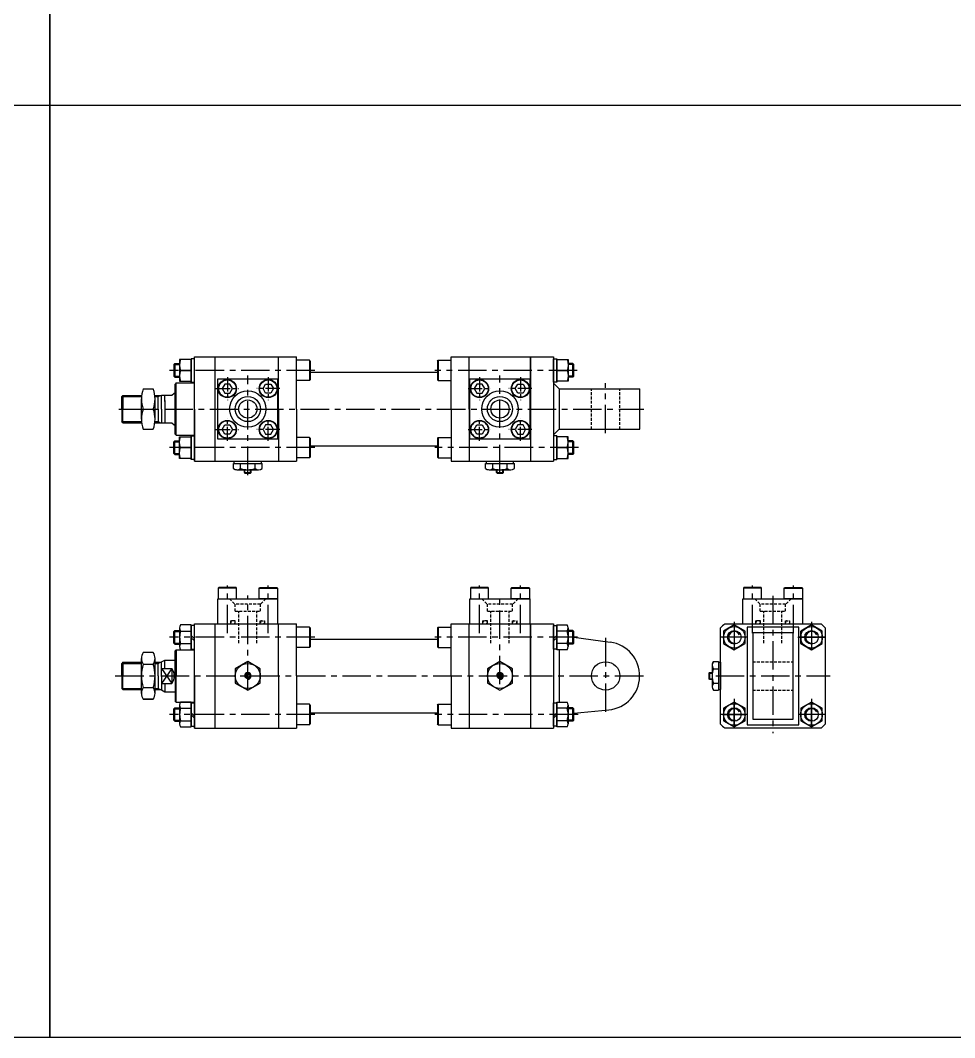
# Model space of a CAD drawing. Extents: x -819 to 10005, y 0 to 4179.
# Drawn here: x 945 to 1768, y 2387 to 3283 of the extents above; entities that cross this region are included whole.
import ezdxf

# ---------------------------------------------------------------- set-up
doc = ezdxf.new("R2010")
doc.units = 0
doc.header["$LTSCALE"] = 10
doc.header["$MEASUREMENT"] = 0
for name, pattern in [('CENTER', [2, 1.25, -0.25, 0.25, -0.25]), ('CENTERX2', [4, 2.5, -0.5, 0.5, -0.5]), ('HIDDEN', [0.375, 0.25, -0.125])]:
    doc.linetypes.add(name, pattern=pattern)
doc.layers.get('0').update_dxf_attribs({"linetype": 'CONTINUOUS'})
doc.layers.get('DEFPOINTS').update_dxf_attribs({"linetype": 'CONTINUOUS'})
for name, color, linetype in [('BOM-UDEF', 3, 'CONTINUOUS'), ('CEN', 1, 'CENTERX2'), ('CENTER', 1, 'CENTER'), ('DIM', 2, 'CONTINUOUS'), ('ML', 7, 'CONTINUOUS')]:
    doc.layers.add(name, color=color, linetype=linetype)

msp = doc.modelspace()

# ---------------------------------------------------------------- linework, layer by layer
for p, q in [((971, 2387.17), (971, 4179.17)), ((971, 4029.17), (971, 2387.17)), ((5627.93, 3208.17), (0, 3208.17)), ((1142.36, 2884.92), (1142.86, 2884.42)), ((1142.36, 2884.92), (1148.36, 2884.92)), ((1142.86, 2884.42), (1147.86, 2884.42)), ((1148.36, 2884.92), (1147.86, 2884.42)), ((1364.36, 2884.92), (1364.86, 2884.42)), ((1364.36, 2884.92), (1370.36, 2884.92)), ((1364.86, 2884.42), (1369.86, 2884.42)), ((1370.36, 2884.92), (1369.86, 2884.42)), ((1551.76, 2708.78), (1551.26, 2708.28)), ((1551.26, 2708.28), (1551.26, 2703.28)), ((1551.76, 2708.78), (1551.76, 2702.78)), ((1551.76, 2702.78), (1551.26, 2703.28)), ((5627.93, 2387.17), (0, 2387.17))]:
    msp.add_line(p, q)
at = {"color": 7, "linetype": 'Continuous'}
for p, q in [((1133.36, 2894.82), (1157.36, 2894.82)), ((1133.36, 2892.82), (1133.36, 2894.82)), ((1157.36, 2892.82), (1157.36, 2894.82)), ((1355.36, 2894.82), (1379.36, 2894.82)), ((1355.36, 2892.82), (1355.36, 2894.82)), ((1379.36, 2892.82), (1379.36, 2894.82)), ((1132.65, 2888.4), (1132.65, 2892.82)), ((1132.65, 2892.82), (1145.36, 2892.82)), ((1135.83, 2887.42), (1154.88, 2887.42)), ((1139.01, 2888.4), (1139.01, 2892.82)), ((1142.86, 2884.42), (1142.86, 2887.42)), ((1145.36, 2892.82), (1158.06, 2892.82)), ((1147.86, 2884.42), (1147.86, 2887.42)), ((1151.71, 2888.4), (1151.71, 2892.82)), ((1158.06, 2888.4), (1158.06, 2892.82)), ((1354.65, 2888.4), (1354.65, 2892.82)), ((1354.65, 2892.82), (1367.36, 2892.82)), ((1357.83, 2887.42), (1376.88, 2887.42)), ((1361.01, 2888.4), (1361.01, 2892.82)), ((1364.86, 2884.42), (1364.86, 2887.42)), ((1367.36, 2892.82), (1380.06, 2892.82)), ((1369.86, 2884.42), (1369.86, 2887.42)), ((1373.71, 2888.4), (1373.71, 2892.82)), ((1380.06, 2888.4), (1380.06, 2892.82)), ((1554.26, 2715.31), (1554.26, 2696.26)), ((1555.25, 2718.48), (1559.66, 2718.48)), ((1559.66, 2718.48), (1559.66, 2705.78)), ((1559.66, 2717.78), (1561.66, 2717.78)), ((1561.66, 2717.78), (1561.66, 2693.78)), ((1551.26, 2708.28), (1554.26, 2708.28)), ((1555.25, 2712.13), (1559.66, 2712.13)), ((1551.26, 2703.28), (1554.26, 2703.28)), ((1555.25, 2699.43), (1559.66, 2699.43)), ((1559.66, 2705.78), (1559.66, 2693.08)), ((1555.25, 2693.08), (1559.66, 2693.08)), ((1559.66, 2693.78), (1561.66, 2693.78))]:
    msp.add_line(p, q, dxfattribs=at)
at = {"color": 3}
for p, q in [((1142.36, 2884.92), (1142.36, 2887.42)), ((1148.36, 2884.92), (1148.36, 2887.42)), ((1364.36, 2884.92), (1364.36, 2887.42)), ((1370.36, 2884.92), (1370.36, 2887.42)), ((1551.76, 2708.78), (1554.26, 2708.78)), ((1551.76, 2702.78), (1554.26, 2702.78))]:
    msp.add_line(p, q, dxfattribs=at)
at = {"color": 7, "linetype": 'Continuous'}
for points in [[(1134.36, 2699.43), (1145.36, 2693.08), (1156.36, 2699.43), (1156.36, 2712.13), (1145.36, 2718.48), (1134.36, 2712.13)], [(1356.36, 2699.43), (1367.36, 2693.08), (1378.36, 2699.43), (1378.36, 2712.13), (1367.36, 2718.48), (1356.36, 2712.13)], [(1144.49, 2707.28), (1143.62, 2705.78), (1144.49, 2704.28), (1146.22, 2704.28), (1147.09, 2705.78), (1146.22, 2707.28)], [(1366.49, 2707.28), (1365.62, 2705.78), (1366.49, 2704.28), (1368.22, 2704.28), (1369.09, 2705.78), (1368.22, 2707.28)]]:
    msp.add_lwpolyline(points, close=True, dxfattribs=at)
for centre, radius in [((1145.36, 2705.78), 11), ((1367.36, 2705.78), 11), ((1145.36, 2705.78), 2.5), ((1367.36, 2705.78), 2.5)]:
    msp.add_circle(centre, radius, dxfattribs=at)
for centre, radius, start, end in [((1135.83, 2893.04), 5.62, 235.61575, 270), ((1135.83, 2893.04), 5.62, 235.61575, 304.38425), ((1145.36, 2908.44), 21.02, 252.41205, 270), ((1145.36, 2908.44), 21.02, 270, 287.58795), ((1154.88, 2893.04), 5.62, 235.61575, 304.38425), ((1357.83, 2893.04), 5.62, 235.61575, 270), ((1357.83, 2893.04), 5.62, 235.61575, 304.38425), ((1367.36, 2908.44), 21.02, 252.41205, 270), ((1367.36, 2908.44), 21.02, 270, 287.58795), ((1376.88, 2893.04), 5.62, 235.61575, 304.38425), ((1559.89, 2715.31), 5.62, 145.61575, 180), ((1559.89, 2715.31), 5.62, 145.61575, 214.38425), ((1575.28, 2705.78), 21.02, 162.41205, 180), ((1575.28, 2705.78), 21.02, 180, 197.58795), ((1559.89, 2696.26), 5.62, 145.61575, 214.38425)]:
    msp.add_arc(centre, radius, start, end, dxfattribs=at)
at = {"layer": 'BOM-UDEF', "color": 0}
for p, q in [((1630.41, 2748.78), (1584.91, 2748.78)), ((1584.91, 2748.78), (1584.91, 2662.78)), ((1589.91, 2743.78), (1589.91, 2667.78)), ((1625.41, 2743.78), (1589.91, 2743.78)), ((1625.41, 2667.78), (1625.41, 2743.78)), ((1630.41, 2662.78), (1630.41, 2748.78)), ((1584.91, 2662.78), (1630.41, 2662.78)), ((1589.91, 2667.78), (1625.41, 2667.78))]:
    msp.add_line(p, q, dxfattribs=at)
at = {"layer": 'CEN'}
for p, q in [((1204.43, 2974.82), (1076.49, 2974.82)), ((1435.42, 2974.82), (1310.11, 2974.82)), ((1145.36, 2882.7), (1145.36, 2970.32)), ((1367.36, 2884.34), (1367.36, 2970.32)), ((1460.36, 2919.52), (1460.36, 2963.62)), ((1031.87, 2940.82), (1494.15, 2940.82)), ((1204.43, 2906.82), (1076.49, 2906.82)), ((1436.45, 2906.82), (1310.11, 2906.82)), ((1127.36, 2743.34), (1127.36, 2785.34)), ((1163.36, 2743.34), (1163.36, 2785.34)), ((1349.36, 2743.34), (1349.36, 2785.34)), ((1385.36, 2743.34), (1385.36, 2785.34)), ((1589.66, 2743.34), (1589.66, 2785.34)), ((1625.66, 2743.34), (1625.66, 2785.34)), ((1145.36, 2693.75), (1145.36, 2776.6)), ((1367.36, 2698.44), (1367.36, 2776.28)), ((1607.66, 2776.39), (1607.66, 2655.49)), ((1573.66, 2753.5), (1573.66, 2727.13)), ((1641.66, 2753.5), (1641.66, 2727.13)), ((1641.66, 2753.5), (1641.66, 2727.13)), ((1204.43, 2739.78), (1076.49, 2739.78)), ((1435.54, 2739.78), (1310.11, 2739.78)), ((1460.36, 2739.18), (1460.36, 2671.36)), ((1585.58, 2739.78), (1562.11, 2739.78)), ((1629.75, 2739.78), (1653.22, 2739.78)), ((1653.58, 2739.78), (1630.11, 2739.78)), ((1028.67, 2705.78), (1399.55, 2705.78)), ((1388.61, 2705.78), (1496.73, 2705.78)), ((1557.37, 2705.78), (1657.96, 2705.78)), ((1573.66, 2685.5), (1573.66, 2659.13)), ((1573.66, 2662.4), (1573.66, 2681.16)), ((1641.66, 2685.5), (1641.66, 2659.13)), ((1641.66, 2662.4), (1641.66, 2681.16)), ((1204.43, 2671.78), (1076.49, 2671.78)), ((1436.08, 2671.78), (1310.11, 2671.78)), ((1585.58, 2671.78), (1562.11, 2671.78)), ((1564.28, 2671.78), (1583.04, 2671.78)), ((1653.58, 2671.78), (1630.11, 2671.78)), ((1651.04, 2671.78), (1632.28, 2671.78))]:
    msp.add_line(p, q, dxfattribs=at)
at = {"layer": 'CENTER'}
for p, q in [((1085.27, 2974.82), (1095.45, 2974.82)), ((1427.45, 2974.82), (1417.27, 2974.82)), ((1127.36, 2968.91), (1127.36, 2948.73)), ((1163.36, 2968.91), (1163.36, 2948.73)), ((1349.36, 2968.91), (1349.36, 2948.73)), ((1385.36, 2968.91), (1385.36, 2948.73)), ((1117.27, 2958.82), (1137.45, 2958.82)), ((1173.45, 2958.82), (1153.27, 2958.82)), ((1339.27, 2958.82), (1359.45, 2958.82)), ((1395.45, 2958.82), (1375.27, 2958.82)), ((1127.36, 2912.73), (1127.36, 2932.91)), ((1163.36, 2912.73), (1163.36, 2932.91)), ((1349.36, 2912.73), (1349.36, 2932.91)), ((1385.36, 2912.73), (1385.36, 2932.91)), ((1117.27, 2922.82), (1137.45, 2922.82)), ((1173.45, 2922.82), (1153.27, 2922.82)), ((1339.27, 2922.82), (1359.45, 2922.82)), ((1395.45, 2922.82), (1375.27, 2922.82)), ((1085.27, 2906.82), (1095.45, 2906.82)), ((1427.45, 2906.82), (1417.27, 2906.82))]:
    msp.add_line(p, q, dxfattribs=at)
at = {"layer": 'DEFPOINTS', "color": 0, "linetype": 'ByBlock'}
for p in [(1082.36, 2968.32), (1082.36, 2728.78), (1082.36, 2682.78)]:
    msp.add_point(p, dxfattribs=at)
at = {"layer": 'DIM'}
for p, q in [((1078.45, 2712.38), (1069.36, 2699.18)), ((1069.36, 2712.38), (1078.45, 2699.18))]:
    msp.add_line(p, q, dxfattribs=at)
for centre in [(1145.36, 2705.78), (1367.36, 2705.78)]:
    msp.add_arc(centre, 3, 270, 180, dxfattribs=at)
at = {"layer": 'ML'}
for p, q in [((1095.36, 2964.52), (1095.36, 2985.12)), ((1095.36, 2985.12), (1095.36, 2964.52)), ((1098.36, 2985.12), (1095.36, 2985.12)), ((1098.36, 2986.82), (1188.36, 2986.82)), ((1098.36, 2940.82), (1098.36, 2986.82)), ((1098.36, 2894.82), (1098.36, 2986.82)), ((1098.36, 2940.82), (1098.36, 2986.82)), ((1098.36, 2964.52), (1098.36, 2985.12)), ((1116.36, 2986.82), (1116.36, 2894.82)), ((1172.36, 2940.82), (1172.36, 2986.82)), ((1188.36, 2940.82), (1188.36, 2986.82)), ((1188.36, 2940.82), (1188.36, 2986.82)), ((1199.66, 2983.82), (1188.36, 2983.82)), ((1199.66, 2983.82), (1199.66, 2965.82)), ((1200.36, 2983.12), (1199.66, 2983.82)), ((1312.36, 2983.12), (1313.06, 2983.82)), ((1313.06, 2983.82), (1324.36, 2983.82)), ((1313.06, 2983.82), (1313.06, 2965.82)), ((1324.36, 2940.82), (1324.36, 2986.82)), ((1324.36, 2986.82), (1394.36, 2986.82)), ((1340.36, 2940.82), (1340.36, 2986.82)), ((1394.36, 2940.82), (1394.36, 2986.82)), ((1394.36, 2986.82), (1394.36, 2894.82)), ((1394.36, 2986.82), (1414.36, 2986.82)), ((1394.36, 2964.52), (1394.36, 2985.12)), ((1414.36, 2986.82), (1414.36, 2894.82)), ((1414.36, 2964.52), (1414.36, 2985.12)), ((1414.36, 2985.12), (1417.36, 2985.12)), ((1417.36, 2964.52), (1417.36, 2985.12)), ((1417.36, 2985.12), (1417.36, 2964.52)), ((1080.27, 2979.95), (1081.14, 2980.82)), ((1080.27, 2979.95), (1080.27, 2969.7)), ((1081.14, 2980.82), (1081.14, 2968.82)), ((1081.14, 2980.82), (1085.27, 2980.82)), ((1095.36, 2974.82), (1086.2, 2974.82)), ((1200.36, 2983.12), (1200.36, 2966.52)), ((1312.36, 2983.12), (1312.36, 2966.52)), ((1417.36, 2974.82), (1426.51, 2974.82)), ((1431.57, 2980.82), (1427.45, 2980.82)), ((1431.57, 2968.82), (1431.57, 2980.82)), ((1431.57, 2980.82), (1432.45, 2979.95)), ((1432.45, 2969.7), (1432.45, 2979.95)), ((1081.14, 2968.82), (1080.27, 2969.7)), ((1081.14, 2968.82), (1085.27, 2968.82)), ((1118.86, 2967.32), (1171.86, 2967.32)), ((1118.86, 2914.32), (1118.86, 2967.32)), ((1171.86, 2967.32), (1171.86, 2914.32)), ((1171.86, 2914.32), (1171.86, 2967.32)), ((1199.66, 2965.82), (1188.36, 2965.82)), ((1199.66, 2965.82), (1200.36, 2966.52)), ((1200.36, 2973.32), (1312.36, 2973.32)), ((1313.06, 2965.82), (1312.36, 2966.52)), ((1313.06, 2965.82), (1324.36, 2965.82)), ((1340.86, 2967.32), (1393.86, 2967.32)), ((1340.86, 2914.32), (1340.86, 2967.32)), ((1393.86, 2914.32), (1393.86, 2967.32)), ((1393.86, 2967.32), (1393.86, 2914.32)), ((1431.57, 2968.82), (1427.45, 2968.82)), ((1432.45, 2969.7), (1431.57, 2968.82)), ((1053.33, 2958.57), (1062.13, 2958.57)), ((1082.36, 2963.82), (1081.36, 2962.82)), ((1081.36, 2918.82), (1081.36, 2962.82)), ((1082.36, 2917.82), (1082.36, 2963.82)), ((1082.36, 2963.82), (1098.36, 2963.82)), ((1095.36, 2964.52), (1098.36, 2964.52)), ((1417.36, 2964.52), (1414.36, 2964.52)), ((1419.36, 2958.57), (1414.36, 2963.57)), ((1419.36, 2958.57), (1490.36, 2958.57)), ((1419.36, 2958.57), (1490.36, 2958.57)), ((1419.36, 2958.57), (1419.36, 2923.07)), ((1490.36, 2923.07), (1490.36, 2958.57)), ((1035.36, 2952.82), (1034.36, 2951.82)), ((1034.36, 2940.82), (1034.36, 2951.82)), ((1035.36, 2952.82), (1051.92, 2952.82)), ((1035.36, 2952.82), (1035.36, 2940.82)), ((1051.73, 2931.95), (1051.73, 2949.7)), ((1063.54, 2952.82), (1069.36, 2952.82)), ((1063.73, 2931.95), (1063.73, 2949.7)), ((1063.73, 2931.95), (1063.73, 2949.7)), ((1066.36, 2940.82), (1066.36, 2952.82)), ((1069.36, 2940.82), (1069.36, 2953.09)), ((1069.36, 2953.09), (1078.45, 2953.09)), ((1072.36, 2947.42), (1072.36, 2953.09)), ((1072.36, 2948.21), (1072.36, 2928.55)), ((1078.45, 2953.09), (1080.66, 2954.82)), ((1080.66, 2954.82), (1081.36, 2954.82)), ((1034.36, 2940.82), (1034.36, 2929.82)), ((1035.36, 2928.82), (1035.36, 2940.82)), ((1053.33, 2940.82), (1062.13, 2940.82)), ((1053.33, 2940.82), (1062.13, 2940.82)), ((1066.36, 2940.82), (1066.36, 2928.82)), ((1069.36, 2940.82), (1069.36, 2928.55)), ((1098.36, 2940.82), (1098.36, 2894.82)), ((1098.36, 2940.82), (1098.36, 2894.82)), ((1172.36, 2940.82), (1172.36, 2894.82)), ((1188.36, 2940.82), (1188.36, 2894.82)), ((1188.36, 2940.82), (1188.36, 2894.82)), ((1324.36, 2940.82), (1324.36, 2894.82)), ((1340.36, 2940.82), (1340.36, 2894.82)), ((1394.36, 2940.82), (1394.36, 2894.82)), ((1035.36, 2928.82), (1034.36, 2929.82)), ((1035.36, 2928.82), (1051.92, 2928.82)), ((1053.33, 2923.07), (1062.13, 2923.07)), ((1063.54, 2928.82), (1069.36, 2928.82)), ((1069.36, 2928.55), (1078.45, 2928.55)), ((1078.45, 2928.55), (1080.66, 2926.82)), ((1080.66, 2926.82), (1081.36, 2926.82)), ((1419.36, 2923.07), (1414.36, 2918.07)), ((1419.36, 2923.07), (1490.36, 2923.07)), ((1081.14, 2912.82), (1080.27, 2911.95)), ((1081.14, 2900.82), (1081.14, 2912.82)), ((1081.14, 2912.82), (1085.27, 2912.82)), ((1081.23, 2912.82), (1085.36, 2912.82)), ((1082.36, 2917.82), (1081.36, 2918.82)), ((1082.36, 2917.82), (1098.36, 2917.82)), ((1095.36, 2896.52), (1095.36, 2917.12)), ((1095.36, 2917.12), (1095.36, 2896.52)), ((1095.36, 2917.12), (1098.36, 2917.12)), ((1098.36, 2917.12), (1098.36, 2896.52)), ((1171.86, 2914.32), (1118.86, 2914.32)), ((1199.66, 2915.82), (1188.36, 2915.82)), ((1199.66, 2915.82), (1199.66, 2897.82)), ((1200.36, 2915.12), (1199.66, 2915.82)), ((1200.36, 2915.12), (1200.36, 2898.52)), ((1312.36, 2915.12), (1313.06, 2915.82)), ((1312.36, 2915.12), (1312.36, 2898.52)), ((1313.06, 2915.82), (1324.36, 2915.82)), ((1313.06, 2915.82), (1313.06, 2897.82)), ((1393.86, 2914.32), (1340.86, 2914.32)), ((1414.36, 2917.12), (1414.36, 2896.52)), ((1417.36, 2917.12), (1414.36, 2917.12)), ((1417.36, 2917.12), (1417.36, 2896.52)), ((1417.36, 2896.52), (1417.36, 2917.12)), ((1431.57, 2912.82), (1427.45, 2912.82)), ((1431.57, 2900.82), (1431.57, 2912.82)), ((1431.57, 2912.82), (1432.45, 2911.95)), ((1080.27, 2901.7), (1080.27, 2911.95)), ((1095.36, 2906.82), (1086.2, 2906.82)), ((1200.36, 2908.32), (1312.36, 2908.32)), ((1417.36, 2906.82), (1426.51, 2906.82)), ((1432.45, 2901.7), (1432.45, 2911.95)), ((1080.27, 2901.7), (1081.14, 2900.82)), ((1081.14, 2900.82), (1085.27, 2900.82)), ((1098.36, 2896.52), (1095.36, 2896.52)), ((1098.36, 2894.82), (1188.36, 2894.82)), ((1199.66, 2897.82), (1188.36, 2897.82)), ((1199.66, 2897.82), (1200.36, 2898.52)), ((1313.06, 2897.82), (1312.36, 2898.52)), ((1313.06, 2897.82), (1324.36, 2897.82)), ((1324.36, 2894.82), (1394.36, 2894.82)), ((1394.36, 2894.82), (1414.36, 2894.82)), ((1414.36, 2896.52), (1417.36, 2896.52)), ((1431.57, 2900.82), (1427.45, 2900.82)), ((1432.45, 2901.7), (1431.57, 2900.82)), ((1119.7, 2783.78), (1119.36, 2783.18)), ((1119.36, 2783.18), (1119.36, 2773.78)), ((1135.36, 2783.18), (1119.36, 2783.18)), ((1135.01, 2783.78), (1119.7, 2783.78)), ((1135.36, 2783.18), (1135.01, 2783.78)), ((1135.36, 2773.78), (1135.36, 2783.18)), ((1155.36, 2783.18), (1155.7, 2783.78)), ((1155.36, 2773.78), (1155.36, 2783.18)), ((1155.36, 2783.18), (1171.36, 2783.18)), ((1155.7, 2783.78), (1171.01, 2783.78)), ((1171.01, 2783.78), (1171.36, 2783.18)), ((1171.36, 2783.18), (1171.36, 2773.78)), ((1341.7, 2783.78), (1341.36, 2783.18)), ((1357.36, 2783.18), (1341.36, 2783.18)), ((1341.36, 2783.18), (1341.36, 2773.78)), ((1357.01, 2783.78), (1341.7, 2783.78)), ((1357.36, 2783.18), (1357.01, 2783.78)), ((1357.36, 2773.78), (1357.36, 2783.18)), ((1377.36, 2783.18), (1377.7, 2783.78)), ((1377.36, 2783.18), (1393.36, 2783.18)), ((1377.36, 2773.78), (1377.36, 2783.18)), ((1377.7, 2783.78), (1393.01, 2783.78)), ((1393.01, 2783.78), (1393.36, 2783.18)), ((1393.36, 2783.18), (1393.36, 2773.78)), ((1582.01, 2783.78), (1581.66, 2783.18)), ((1597.66, 2783.18), (1581.66, 2783.18)), ((1581.66, 2783.18), (1581.66, 2773.78)), ((1597.32, 2783.78), (1582.01, 2783.78)), ((1597.66, 2783.18), (1597.32, 2783.78)), ((1597.66, 2773.78), (1597.66, 2783.18)), ((1617.66, 2783.18), (1618.01, 2783.78)), ((1617.66, 2783.18), (1633.66, 2783.18)), ((1617.66, 2773.78), (1617.66, 2783.18)), ((1618.01, 2783.78), (1633.32, 2783.78)), ((1633.32, 2783.78), (1633.66, 2783.18)), ((1633.66, 2783.18), (1633.66, 2773.78)), ((1118.86, 2773.78), (1171.86, 2773.78)), ((1118.86, 2751.78), (1118.86, 2773.78)), ((1171.36, 2773.78), (1155.36, 2773.78)), ((1171.86, 2751.78), (1171.86, 2773.78)), ((1340.86, 2773.78), (1393.86, 2773.78)), ((1340.86, 2751.78), (1340.86, 2773.78)), ((1393.36, 2773.78), (1377.36, 2773.78)), ((1393.86, 2751.78), (1393.86, 2773.78)), ((1581.16, 2773.78), (1634.16, 2773.78)), ((1581.16, 2751.78), (1581.16, 2773.78)), ((1633.66, 2773.78), (1617.66, 2773.78)), ((1634.16, 2751.78), (1634.16, 2773.78)), ((1095.36, 2750.75), (1086.2, 2750.75)), ((1095.36, 2728.81), (1095.36, 2750.75)), ((1098.36, 2659.78), (1098.36, 2751.78)), ((1098.36, 2751.78), (1188.36, 2751.78)), ((1098.36, 2705.78), (1098.36, 2751.78)), ((1098.36, 2705.78), (1098.36, 2751.78)), ((1116.36, 2751.78), (1116.36, 2659.78)), ((1172.36, 2705.78), (1172.36, 2751.78)), ((1188.36, 2705.78), (1188.36, 2751.78)), ((1188.36, 2705.78), (1188.36, 2751.78)), ((1324.36, 2751.78), (1394.36, 2751.78)), ((1324.36, 2705.78), (1324.36, 2751.78)), ((1340.36, 2705.78), (1340.36, 2751.78)), ((1394.36, 2705.78), (1394.36, 2751.78)), ((1394.36, 2751.78), (1394.36, 2659.78)), ((1394.36, 2751.78), (1414.36, 2751.78)), ((1414.36, 2751.78), (1414.36, 2659.78)), ((1417.36, 2750.75), (1426.51, 2750.75)), ((1417.36, 2728.81), (1417.36, 2750.75)), ((1573.66, 2750.75), (1564.16, 2745.27)), ((1565.27, 2751.78), (1650.05, 2751.78)), ((1583.16, 2745.27), (1573.66, 2750.75)), ((1641.66, 2750.75), (1632.16, 2745.27)), ((1651.16, 2745.27), (1641.66, 2750.75)), ((1081.23, 2745.78), (1080.36, 2744.91)), ((1080.36, 2734.66), (1080.36, 2744.91)), ((1081.23, 2733.78), (1081.23, 2745.78)), ((1081.23, 2745.78), (1085.36, 2745.78)), ((1085.36, 2748.01), (1085.36, 2731.56)), ((1086.2, 2745.27), (1095.36, 2745.27)), ((1095.36, 2750.08), (1095.36, 2729.48)), ((1098.36, 2750.08), (1095.36, 2750.08)), ((1098.36, 2729.48), (1098.36, 2750.08)), ((1199.66, 2748.78), (1188.36, 2748.78)), ((1199.66, 2748.78), (1199.66, 2730.78)), ((1200.36, 2748.08), (1199.66, 2748.78)), ((1200.36, 2748.08), (1200.36, 2731.48)), ((1312.36, 2748.08), (1313.06, 2748.78)), ((1312.36, 2748.08), (1312.36, 2731.48)), ((1313.06, 2748.78), (1324.36, 2748.78)), ((1313.06, 2748.78), (1313.06, 2730.78)), ((1414.36, 2750.08), (1417.36, 2750.08)), ((1414.36, 2729.48), (1414.36, 2750.08)), ((1417.36, 2750.08), (1417.36, 2729.48)), ((1426.51, 2745.27), (1417.36, 2745.27)), ((1427.36, 2748.01), (1427.36, 2731.56)), ((1431.48, 2745.78), (1427.36, 2745.78)), ((1431.48, 2745.78), (1432.36, 2744.91)), ((1431.48, 2733.78), (1431.48, 2745.78)), ((1432.36, 2734.66), (1432.36, 2744.91)), ((1561.66, 2663.39), (1561.66, 2748.17)), ((1564.16, 2745.27), (1564.16, 2734.3)), ((1583.16, 2734.3), (1583.16, 2745.27)), ((1632.16, 2734.3), (1632.16, 2745.27)), ((1632.16, 2745.27), (1632.16, 2734.3)), ((1651.16, 2734.3), (1651.16, 2745.27)), ((1653.66, 2748.17), (1653.66, 2663.39)), ((1080.36, 2734.66), (1081.23, 2733.78)), ((1081.23, 2733.78), (1085.36, 2733.78)), ((1086.2, 2734.3), (1095.36, 2734.3)), ((1095.36, 2741.23), (1098.36, 2738.46)), ((1095.36, 2739.45), (1098.36, 2736.67)), ((1200.36, 2738.28), (1312.36, 2738.28)), ((1417.36, 2741.23), (1414.36, 2738.46)), ((1417.36, 2739.45), (1414.36, 2736.67)), ((1426.51, 2734.3), (1417.36, 2734.3)), ((1431.48, 2733.78), (1427.36, 2733.78)), ((1432.36, 2734.66), (1431.48, 2733.78)), ((1432.36, 2739.97), (1464.49, 2735.5)), ((1564.16, 2734.3), (1573.66, 2728.81)), ((1573.66, 2728.81), (1583.16, 2734.3)), ((1641.66, 2728.81), (1632.16, 2734.3)), ((1632.16, 2734.3), (1641.66, 2728.81)), ((1641.66, 2728.81), (1651.16, 2734.3)), ((1062.13, 2726.28), (1053.33, 2726.28)), ((1082.36, 2728.78), (1081.36, 2727.78)), ((1081.36, 2705.78), (1081.36, 2727.78)), ((1082.36, 2728.78), (1098.36, 2728.78)), ((1082.36, 2728.78), (1082.36, 2705.78)), ((1086.2, 2728.81), (1095.36, 2728.81)), ((1095.36, 2729.48), (1098.36, 2729.48)), ((1199.66, 2730.78), (1188.36, 2730.78)), ((1199.66, 2730.78), (1200.36, 2731.48)), ((1313.06, 2730.78), (1312.36, 2731.48)), ((1313.06, 2730.78), (1324.36, 2730.78)), ((1417.36, 2729.48), (1414.36, 2729.48)), ((1426.51, 2728.81), (1417.36, 2728.81)), ((1419.36, 2728.81), (1419.36, 2682.75)), ((1035.36, 2717.78), (1034.36, 2716.78)), ((1034.36, 2705.78), (1034.36, 2716.78)), ((1035.36, 2717.78), (1051.73, 2717.78)), ((1035.36, 2717.78), (1035.36, 2705.78)), ((1051.73, 2690.41), (1051.73, 2721.16)), ((1053.33, 2716.03), (1062.13, 2716.03)), ((1063.73, 2690.41), (1063.73, 2721.16)), ((1063.73, 2717.78), (1069.36, 2717.78)), ((1066.36, 2705.78), (1066.36, 2717.78)), ((1069.36, 2718.05), (1072.36, 2719.78)), ((1069.36, 2705.78), (1069.36, 2718.05)), ((1072.36, 2719.78), (1081.36, 2719.78)), ((1072.36, 2712.38), (1072.36, 2719.78)), ((1653.66, 2721.28), (1653.68, 2689.9)), ((1069.36, 2712.38), (1078.45, 2712.38)), ((1078.45, 2712.38), (1078.45, 2699.18)), ((1034.36, 2705.78), (1034.36, 2694.78)), ((1035.36, 2693.78), (1035.36, 2705.78)), ((1066.36, 2705.78), (1066.36, 2693.78)), ((1069.36, 2705.78), (1069.36, 2693.51)), ((1069.36, 2699.18), (1078.45, 2699.18)), ((1072.36, 2699.18), (1072.36, 2691.78)), ((1081.36, 2705.78), (1081.36, 2683.78)), ((1082.36, 2682.78), (1082.36, 2705.78)), ((1098.36, 2705.78), (1098.36, 2659.78)), ((1098.36, 2705.78), (1098.36, 2659.78)), ((1172.36, 2705.78), (1172.36, 2659.78)), ((1188.36, 2705.78), (1188.36, 2659.78)), ((1188.36, 2705.78), (1188.36, 2659.78)), ((1324.36, 2705.78), (1324.36, 2659.78)), ((1340.36, 2705.78), (1340.36, 2659.78)), ((1394.36, 2705.78), (1394.36, 2659.78)), ((1035.36, 2693.78), (1034.36, 2694.78)), ((1035.36, 2693.78), (1051.73, 2693.78)), ((1053.33, 2695.53), (1062.13, 2695.53)), ((1063.73, 2693.78), (1069.36, 2693.78)), ((1069.36, 2693.51), (1072.36, 2691.78)), ((1072.36, 2691.78), (1081.36, 2691.78)), ((1053.33, 2685.28), (1062.13, 2685.28)), ((1062.13, 2685.28), (1053.33, 2685.28)), ((1082.36, 2682.78), (1081.36, 2683.78)), ((1082.36, 2682.78), (1098.36, 2682.78)), ((1085.36, 2680.01), (1085.36, 2663.56)), ((1095.36, 2682.75), (1086.2, 2682.75)), ((1086.2, 2682.75), (1095.36, 2682.75)), ((1095.36, 2660.81), (1095.36, 2682.75)), ((1095.36, 2682.08), (1095.36, 2661.48)), ((1098.36, 2682.08), (1095.36, 2682.08)), ((1095.36, 2682.08), (1098.36, 2682.08)), ((1098.36, 2661.48), (1098.36, 2682.08)), ((1199.66, 2680.78), (1188.36, 2680.78)), ((1199.66, 2680.78), (1199.66, 2662.78)), ((1200.36, 2680.08), (1199.66, 2680.78)), ((1200.36, 2680.08), (1200.36, 2663.48)), ((1312.36, 2680.08), (1313.06, 2680.78)), ((1312.36, 2680.08), (1312.36, 2663.48)), ((1313.06, 2680.78), (1313.06, 2662.78)), ((1313.06, 2680.78), (1324.36, 2680.78)), ((1414.36, 2661.48), (1414.36, 2682.08)), ((1414.36, 2682.08), (1417.36, 2682.08)), ((1417.36, 2660.81), (1417.36, 2682.75)), ((1417.36, 2682.75), (1426.51, 2682.75)), ((1417.36, 2682.08), (1417.36, 2661.48)), ((1427.36, 2680.01), (1427.36, 2663.56)), ((1573.66, 2682.75), (1564.16, 2677.27)), ((1583.16, 2677.27), (1573.66, 2682.75)), ((1641.66, 2682.75), (1632.16, 2677.27)), ((1651.16, 2677.27), (1641.66, 2682.75)), ((1081.23, 2677.78), (1080.36, 2676.91)), ((1080.36, 2666.66), (1080.36, 2676.91)), ((1081.23, 2665.78), (1081.23, 2677.78)), ((1081.23, 2677.78), (1085.36, 2677.78)), ((1086.2, 2677.27), (1095.36, 2677.27)), ((1095.36, 2673.23), (1098.36, 2670.46)), ((1095.36, 2671.45), (1098.36, 2668.67)), ((1200.36, 2673.28), (1312.36, 2673.28)), ((1417.36, 2673.23), (1414.36, 2670.46)), ((1417.36, 2671.45), (1414.36, 2668.67)), ((1426.51, 2677.27), (1417.36, 2677.27)), ((1431.48, 2677.78), (1427.36, 2677.78)), ((1431.48, 2665.78), (1431.48, 2677.78)), ((1431.48, 2677.78), (1432.36, 2676.91)), ((1432.36, 2666.66), (1432.36, 2676.91)), ((1432.36, 2673.01), (1463.17, 2675.91)), ((1564.16, 2677.27), (1564.16, 2666.3)), ((1583.16, 2666.3), (1583.16, 2677.27)), ((1632.16, 2677.27), (1632.16, 2666.3)), ((1651.16, 2666.3), (1651.16, 2677.27)), ((1080.36, 2666.66), (1081.23, 2665.78)), ((1081.23, 2665.78), (1085.36, 2665.78)), ((1086.2, 2666.3), (1095.36, 2666.3)), ((1095.36, 2661.48), (1098.36, 2661.48)), ((1199.66, 2662.78), (1188.36, 2662.78)), ((1199.66, 2662.78), (1200.36, 2663.48)), ((1313.06, 2662.78), (1312.36, 2663.48)), ((1313.06, 2662.78), (1324.36, 2662.78)), ((1417.36, 2661.48), (1414.36, 2661.48)), ((1426.51, 2666.3), (1417.36, 2666.3)), ((1431.48, 2665.78), (1427.36, 2665.78)), ((1432.36, 2666.66), (1431.48, 2665.78)), ((1564.16, 2666.3), (1573.66, 2660.81)), ((1573.66, 2660.81), (1583.16, 2666.3)), ((1632.16, 2666.3), (1641.66, 2660.81)), ((1641.66, 2660.81), (1651.16, 2666.3)), ((1086.2, 2660.81), (1095.36, 2660.81)), ((1098.36, 2659.78), (1188.36, 2659.78)), ((1324.36, 2659.78), (1394.36, 2659.78)), ((1394.36, 2659.78), (1414.36, 2659.78)), ((1426.51, 2660.81), (1417.36, 2660.81)), ((1650.05, 2659.78), (1565.27, 2659.78))]:
    msp.add_line(p, q, dxfattribs=at)
at = {"layer": 'ML', "color": 2}
for p, q in [((1080.27, 2979.95), (1085.27, 2979.95)), ((1432.45, 2979.95), (1427.45, 2979.95)), ((1080.27, 2969.7), (1085.27, 2969.7)), ((1432.45, 2969.7), (1427.45, 2969.7)), ((1034.36, 2951.82), (1051.82, 2951.82)), ((1063.64, 2951.82), (1066.36, 2951.82)), ((1066.36, 2951.82), (1068.35, 2952.82)), ((1034.36, 2929.82), (1051.82, 2929.82)), ((1063.64, 2929.82), (1066.36, 2929.82)), ((1066.36, 2929.82), (1068.35, 2928.82)), ((1080.27, 2911.95), (1085.27, 2911.95)), ((1432.45, 2911.95), (1427.45, 2911.95)), ((1080.27, 2901.7), (1085.27, 2901.7)), ((1432.45, 2901.7), (1427.45, 2901.7)), ((1080.36, 2744.91), (1085.36, 2744.91)), ((1432.36, 2744.91), (1427.36, 2744.91)), ((1080.36, 2734.66), (1085.36, 2734.66)), ((1432.36, 2734.66), (1427.36, 2734.66)), ((1034.36, 2716.78), (1051.73, 2716.78)), ((1063.73, 2716.78), (1066.36, 2716.78)), ((1066.36, 2716.78), (1068.35, 2717.78)), ((1034.36, 2694.78), (1051.73, 2694.78)), ((1063.73, 2694.78), (1066.36, 2694.78)), ((1066.36, 2694.78), (1068.35, 2693.78)), ((1080.36, 2676.91), (1085.36, 2676.91)), ((1432.36, 2676.91), (1427.36, 2676.91)), ((1080.36, 2666.66), (1085.36, 2666.66)), ((1432.36, 2666.66), (1427.36, 2666.66))]:
    msp.add_line(p, q, dxfattribs=at)
at = {"layer": 'ML', "color": 2, "linetype": 'HIDDEN'}
for p, q in [((1447.86, 2923.07), (1447.86, 2958.57)), ((1472.86, 2923.07), (1472.86, 2958.57)), ((1129.36, 2773.78), (1134.26, 2768.88)), ((1156.46, 2768.88), (1134.26, 2768.88)), ((1134.26, 2762.78), (1134.26, 2768.88)), ((1134.26, 2762.78), (1134.26, 2768.88)), ((1161.36, 2773.78), (1156.46, 2768.88)), ((1156.46, 2762.78), (1156.46, 2768.88)), ((1351.36, 2773.78), (1356.26, 2768.88)), ((1378.46, 2768.88), (1356.26, 2768.88)), ((1356.26, 2762.78), (1356.26, 2768.88)), ((1356.26, 2762.78), (1356.26, 2768.88)), ((1383.36, 2773.78), (1378.46, 2768.88)), ((1378.46, 2762.78), (1378.46, 2768.88)), ((1591.66, 2773.78), (1596.56, 2768.88)), ((1618.76, 2768.88), (1596.56, 2768.88)), ((1596.56, 2762.78), (1596.56, 2768.88)), ((1596.56, 2762.78), (1596.56, 2768.88)), ((1623.66, 2773.78), (1618.76, 2768.88)), ((1618.76, 2762.78), (1618.76, 2768.88)), ((1134.26, 2762.78), (1156.46, 2762.78)), ((1137.36, 2734.76), (1137.36, 2762.78)), ((1153.36, 2734.76), (1153.36, 2762.78)), ((1356.26, 2762.78), (1378.46, 2762.78)), ((1359.36, 2734.76), (1359.36, 2762.78)), ((1375.36, 2734.76), (1375.36, 2762.78)), ((1596.56, 2762.78), (1618.76, 2762.78)), ((1599.66, 2734.76), (1599.66, 2762.78)), ((1615.66, 2734.76), (1615.66, 2762.78)), ((1134.36, 2754.18), (1130.36, 2754.18)), ((1130.36, 2751.78), (1130.36, 2754.18)), ((1134.36, 2751.78), (1134.36, 2754.18)), ((1156.36, 2754.18), (1160.36, 2754.18)), ((1156.36, 2751.78), (1156.36, 2754.18)), ((1160.36, 2751.78), (1160.36, 2754.18)), ((1352.36, 2751.78), (1352.36, 2754.18)), ((1356.36, 2754.18), (1352.36, 2754.18)), ((1356.36, 2751.78), (1356.36, 2754.18)), ((1378.36, 2754.18), (1382.36, 2754.18)), ((1378.36, 2751.78), (1378.36, 2754.18)), ((1382.36, 2751.78), (1382.36, 2754.18)), ((1592.66, 2751.78), (1592.66, 2754.18)), ((1596.66, 2754.18), (1592.66, 2754.18)), ((1596.66, 2751.78), (1596.66, 2754.18)), ((1618.66, 2754.18), (1622.66, 2754.18)), ((1618.66, 2751.78), (1618.66, 2754.18)), ((1622.66, 2751.78), (1622.66, 2754.18)), ((1589.91, 2718.28), (1625.41, 2718.28)), ((1589.91, 2693.28), (1625.41, 2693.28))]:
    msp.add_line(p, q, dxfattribs=at)
at = {"layer": 'ML'}
for points in [[(1095.36, 2984.32), (1085.36, 2984.32), (1085.36, 2965.32), (1095.36, 2965.32)], [(1417.36, 2984.32), (1427.36, 2984.32), (1427.36, 2965.32), (1417.36, 2965.32)], [(1095.36, 2897.32), (1085.36, 2897.32), (1085.36, 2916.32), (1095.36, 2916.32)], [(1417.36, 2897.32), (1427.36, 2897.32), (1427.36, 2916.32), (1417.36, 2916.32)]]:
    msp.add_lwpolyline(points, close=True, dxfattribs=at)
for points in [[(1086.2, 2984.32, 0.178633), (1086.2, 2974.82, 0.178633), (1086.2, 2965.32)], [(1426.51, 2984.32, -0.178633), (1426.51, 2974.82, -0.178633), (1426.51, 2965.32)], [(1086.2, 2897.32, -0.178633), (1086.2, 2906.82, -0.178633), (1086.2, 2916.32)], [(1426.51, 2897.32, 0.178633), (1426.51, 2906.82, 0.178633), (1426.51, 2916.32)]]:
    msp.add_lwpolyline(points, format="xyb", dxfattribs=at)
for points in [[(1125.05, 2954.82), (1129.67, 2954.82), (1131.98, 2958.82), (1129.67, 2962.82), (1125.05, 2962.82), (1122.74, 2958.82), (1125.05, 2954.82)], [(1165.67, 2954.82), (1161.05, 2954.82), (1158.74, 2958.82), (1161.05, 2962.82), (1165.67, 2962.82), (1167.98, 2958.82), (1165.67, 2954.82)], [(1347.05, 2954.82), (1351.67, 2954.82), (1353.98, 2958.82), (1351.67, 2962.82), (1347.05, 2962.82), (1344.74, 2958.82), (1347.05, 2954.82)], [(1387.67, 2954.82), (1383.05, 2954.82), (1380.74, 2958.82), (1383.05, 2962.82), (1387.67, 2962.82), (1389.98, 2958.82), (1387.67, 2954.82)], [(1125.05, 2926.82), (1129.67, 2926.82), (1131.98, 2922.82), (1129.67, 2918.82), (1125.05, 2918.82), (1122.74, 2922.82), (1125.05, 2926.82)], [(1165.67, 2926.82), (1161.05, 2926.82), (1158.74, 2922.82), (1161.05, 2918.82), (1165.67, 2918.82), (1167.98, 2922.82), (1165.67, 2926.82)], [(1347.05, 2926.82), (1351.67, 2926.82), (1353.98, 2922.82), (1351.67, 2918.82), (1347.05, 2918.82), (1344.74, 2922.82), (1347.05, 2926.82)], [(1387.67, 2926.82), (1383.05, 2926.82), (1380.74, 2922.82), (1383.05, 2918.82), (1387.67, 2918.82), (1389.98, 2922.82), (1387.67, 2926.82)]]:
    msp.add_lwpolyline(points, dxfattribs=at)
for centre, radius in [((1127.36, 2958.82), 8), ((1127.36, 2958.82), 7.65), ((1163.36, 2958.82), 8), ((1163.36, 2958.82), 7.65), ((1349.36, 2958.82), 8), ((1349.36, 2958.82), 7.65), ((1385.36, 2958.82), 8), ((1385.36, 2958.82), 7.65), ((1145.36, 2940.82), 16), ((1367.36, 2940.82), 16), ((1145.36, 2940.82), 11.1), ((1145.36, 2940.82), 8), ((1367.36, 2940.82), 11.1), ((1367.36, 2940.82), 8), ((1127.36, 2922.82), 8), ((1127.36, 2922.82), 7.65), ((1163.36, 2922.82), 8), ((1163.36, 2922.82), 7.65), ((1349.36, 2922.82), 8), ((1349.36, 2922.82), 7.65), ((1385.36, 2922.82), 8), ((1385.36, 2922.82), 7.65), ((1573.66, 2739.78), 9.5), ((1573.66, 2739.78), 6), ((1641.66, 2739.78), 9.5), ((1641.66, 2739.78), 9.5), ((1641.66, 2739.78), 6), ((1460.36, 2705.78), 12.5), ((1573.66, 2671.78), 9.5), ((1641.66, 2671.78), 9.5), ((1573.66, 2671.78), 6), ((1641.66, 2671.78), 6)]:
    msp.add_circle(centre, radius, dxfattribs=at)
for centre, radius, start, end in [((1077.16, 2949.7), 25.43, 159.5726, 200.4274), ((1038.3, 2949.7), 25.43, 339.5726, 20.4274), ((1077.16, 2931.95), 25.43, 159.5726, 200.4274), ((1038.3, 2931.95), 25.43, 339.5726, 20.4274), ((1090.21, 2748.01), 4.86, 145.61575, 214.38425), ((1422.5, 2748.01), 4.86, 325.61575, 34.38425), ((1607.66, 2705.78), 62.55, 132.66179, 137.33821), ((1607.66, 2705.78), 62.55, 42.66179, 47.33821), ((1103.51, 2739.78), 18.15, 162.41205, 197.58795), ((1409.2, 2739.78), 18.15, 342.41205, 17.58795), ((1090.21, 2731.56), 4.86, 145.61575, 214.38425), ((1422.5, 2731.56), 4.86, 325.61575, 34.38425), ((1460.36, 2705.78), 30, 275.38785, 82.07094), ((1060.74, 2721.16), 9.01, 145.34303, 214.65697), ((1054.72, 2721.16), 9.01, 325.34303, 34.65697), ((1085.38, 2705.78), 33.65, 162.26604, 197.73396), ((1030.08, 2705.78), 33.65, 342.26604, 17.73396), ((1069.66, 2705.78), 10.99, 323.08714, 36.91286), ((1060.74, 2690.41), 9.01, 145.34303, 214.65697), ((1054.72, 2690.41), 9.01, 325.34303, 34.65697), ((1090.21, 2680.01), 4.86, 145.61575, 214.38425), ((1422.5, 2680.01), 4.86, 325.61575, 34.38425), ((1103.51, 2671.78), 18.15, 162.41205, 197.58795), ((1409.2, 2671.78), 18.15, 342.41205, 17.58795), ((1090.21, 2663.56), 4.86, 145.61575, 214.38425), ((1422.5, 2663.56), 4.86, 325.61575, 34.38425), ((1607.66, 2705.78), 62.55, 222.66179, 227.33821), ((1607.66, 2705.78), 62.55, 312.66179, 317.33821)]:
    msp.add_arc(centre, radius, start, end, dxfattribs=at)
at = {"layer": 'ML', "color": 2, "linetype": 'HIDDEN'}
for centre, start, end in [((1131.59, 2752.98), 90, 270), ((1133.11, 2752.98), 270, 90), ((1157.6, 2752.98), 90, 270), ((1159.13, 2752.98), 270, 90), ((1353.59, 2752.98), 90, 270), ((1355.11, 2752.98), 270, 90), ((1379.6, 2752.98), 90, 270), ((1381.13, 2752.98), 270, 90), ((1593.89, 2752.98), 90, 270), ((1595.42, 2752.98), 270, 90), ((1619.91, 2752.98), 90, 270), ((1621.43, 2752.98), 270, 90)]:
    msp.add_arc(centre, 1.2, start, end, dxfattribs=at)
at = {"layer": 'ML', "color": 2}
for centre in [(1573.66, 2739.78), (1641.66, 2739.78), (1573.66, 2671.78), (1641.66, 2671.78)]:
    msp.add_arc(centre, 5.13, 25.57524, 281.26503, dxfattribs=at)

doc.saveas('drawing.dxf')
